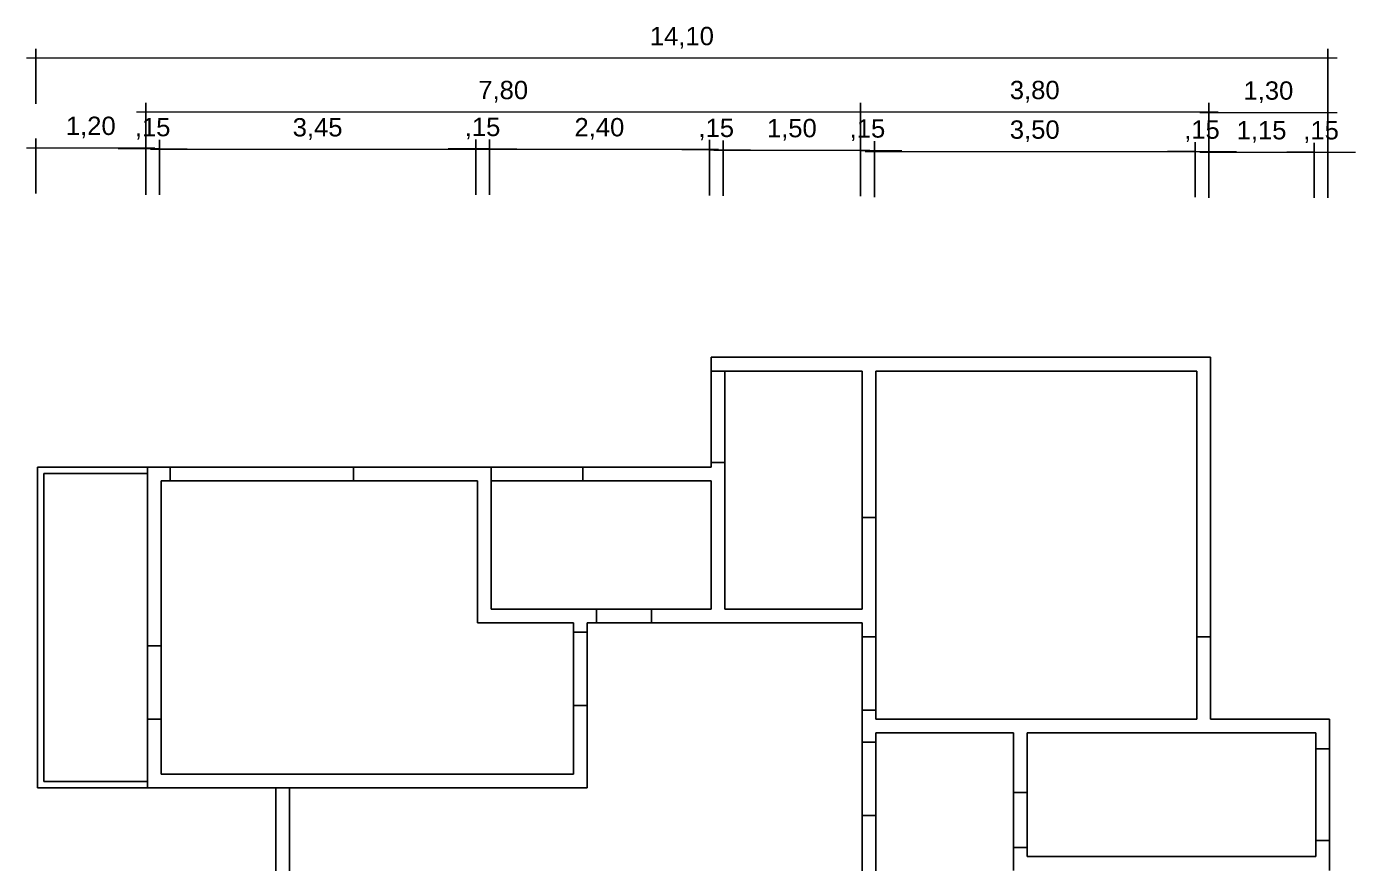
# Model space of a CAD drawing. Header units: metres. Extents: x -81278067020 to 164, y -22607194416 to 57.
# Drawn here: x -81278031.66514 to -81278031.65064, y -22607171.05453 to -22607171.04539 of the extents above; entities that cross this region are included whole.
import ezdxf

# ---------------------------------------------------------------- set-up
doc = ezdxf.new("R2010")
doc.units = ezdxf.units.M
doc.header["$LTSCALE"] = 0.25
doc.linetypes.add('HIDDEN', pattern=[9.525, 6.35, -3.175])
for name, color, linetype in [('ARQ_ALV CT', 5, 'Continuous'), ('ARQ_PISO', 1, 'Continuous'), ('ARQ_PROJ INF 00', 190, 'HIDDEN')]:
    doc.layers.add(name, color=color, linetype=linetype)
doc.layers.add('ARQ_COTA_AZUL', color=5, linetype='Continuous', lineweight=20, true_color=0x0000ff)
doc.styles.add('cota', font='arial.ttf')
doc.dimstyles.new('Info 01 - annot', dxfattribs={"dimtxt": 2, "dimasz": 3, "dimexe": 1, "dimexo": 1, "dimgap": 1, "dimtad": 1, "dimzin": 4, "dimtxsty": 'cota', "dimblk": 'DOTSMALL', "dimcen": 2, "dimdle": 1, "dimclrd": 256, "dimclre": 256, "dimclrt": 1, "dimazin": 2, "dimtfac": 0.09, "dimtix": 1, "dimtmove": 2, "dimatfit": 2, "dimfxl": 5, "dimfxlon": 1, "dimtolj": 1, "dimtzin": 4, "dimlwd": -1, "dimarcsym": 1})

# ---------------------------------------------------------------- blocks, each defined once
blk = doc.blocks.new('_DotSmall')
at = {"color": 0, "linetype": 'ByBlock', "const_width": 0.5}
blk.add_lwpolyline([(-0.0625, 0, 1), (0.0625, 0, 1)], format="xyb", close=True, dxfattribs=at)
blk = doc.blocks.new('*D268')
at = {"layer": 'ARQ_COTA_AZUL', "lineweight": -2, "transparency": 16777216}
for p, q in [((-81278067.018876, -22607194.421859), (-81278067.018876, -22607194.421259)), ((-81278067.004776, -22607194.421859), (-81278067.004776, -22607194.421259))]:
    blk.add_line(p, q, dxfattribs=at)
at = {"layer": 'ARQ_COTA_AZUL', "transparency": 16777216}
blk.add_line((-81278067.018976, -22607194.421359), (-81278067.004676, -22607194.421359), dxfattribs=at)
at = {"layer": 'ARQ_COTA_AZUL', "transparency": 16777216, "xscale": 0.3, "yscale": 0.3, "zscale": 0.3, "rotation": 180}
blk.add_blockref('_DotSmall', (-81278067018.876389, -22607194421.359119), dxfattribs=at)
at = {"layer": 'ARQ_COTA_AZUL', "transparency": 16777216, "xscale": 0.3, "yscale": 0.3, "zscale": 0.3}
blk.add_blockref('_DotSmall', (-81278067004.776382, -22607194421.359119), dxfattribs=at)
at = {"layer": 'ARQ_COTA_AZUL', "color": 1, "transparency": 16777216, "insert": (-81278067.011826, -22607194.421139), "char_height": 0.0002, "attachment_point": 5, "style": 'cota'}
blk.add_mtext('\\A1;14,10', dxfattribs=at)
blk = doc.blocks.new('*D269')
at = {"layer": 'ARQ_COTA_AZUL', "lineweight": -2, "transparency": 16777216}
for p, q in [((-81278067.017676, -22607194.422448), (-81278067.017676, -22607194.421848)), ((-81278067.009876, -22607194.422448), (-81278067.009876, -22607194.421848))]:
    blk.add_line(p, q, dxfattribs=at)
at = {"layer": 'ARQ_COTA_AZUL', "transparency": 16777216}
blk.add_line((-81278067.017776, -22607194.421948), (-81278067.009776, -22607194.421948), dxfattribs=at)
at = {"layer": 'ARQ_COTA_AZUL', "transparency": 16777216, "xscale": 0.3, "yscale": 0.3, "zscale": 0.3, "rotation": 180}
blk.add_blockref('_DotSmall', (-81278067017.676392, -22607194421.9482), dxfattribs=at)
at = {"layer": 'ARQ_COTA_AZUL', "transparency": 16777216, "xscale": 0.3, "yscale": 0.3, "zscale": 0.3}
blk.add_blockref('_DotSmall', (-81278067009.876389, -22607194421.9482), dxfattribs=at)
at = {"layer": 'ARQ_COTA_AZUL', "color": 1, "transparency": 16777216, "insert": (-81278067.013776, -22607194.421728), "char_height": 0.0002, "attachment_point": 5, "style": 'cota'}
blk.add_mtext('\\A1;7,80', dxfattribs=at)
blk = doc.blocks.new('*D270')
at = {"layer": 'ARQ_COTA_AZUL', "lineweight": -2, "transparency": 16777216}
for p, q in [((-81278067.009876, -22607194.422448), (-81278067.009876, -22607194.421848)), ((-81278067.006076, -22607194.422448), (-81278067.006076, -22607194.421848))]:
    blk.add_line(p, q, dxfattribs=at)
at = {"layer": 'ARQ_COTA_AZUL', "transparency": 16777216}
blk.add_line((-81278067.009976, -22607194.421948), (-81278067.005976, -22607194.421948), dxfattribs=at)
at = {"layer": 'ARQ_COTA_AZUL', "transparency": 16777216, "xscale": 0.3, "yscale": 0.3, "zscale": 0.3, "rotation": 180}
blk.add_blockref('_DotSmall', (-81278067009.876389, -22607194421.948448), dxfattribs=at)
at = {"layer": 'ARQ_COTA_AZUL', "transparency": 16777216, "xscale": 0.3, "yscale": 0.3, "zscale": 0.3}
blk.add_blockref('_DotSmall', (-81278067006.076385, -22607194421.948448), dxfattribs=at)
at = {"layer": 'ARQ_COTA_AZUL', "color": 1, "transparency": 16777216, "insert": (-81278067.007976, -22607194.421728), "char_height": 0.0002, "attachment_point": 5, "style": 'cota'}
blk.add_mtext('\\A1;3,80', dxfattribs=at)
blk = doc.blocks.new('*D271')
at = {"layer": 'ARQ_COTA_AZUL', "lineweight": -2, "transparency": 16777216}
for p, q in [((-81278067.006076, -22607194.422454), (-81278067.006076, -22607194.421854)), ((-81278067.004776, -22607194.422454), (-81278067.004776, -22607194.421854))]:
    blk.add_line(p, q, dxfattribs=at)
at = {"layer": 'ARQ_COTA_AZUL', "transparency": 16777216}
blk.add_line((-81278067.006176, -22607194.421954), (-81278067.004676, -22607194.421954), dxfattribs=at)
at = {"layer": 'ARQ_COTA_AZUL', "transparency": 16777216, "xscale": 0.3, "yscale": 0.3, "zscale": 0.3, "rotation": 180}
blk.add_blockref('_DotSmall', (-81278067006.076385, -22607194421.95433), dxfattribs=at)
at = {"layer": 'ARQ_COTA_AZUL', "transparency": 16777216, "xscale": 0.3, "yscale": 0.3, "zscale": 0.3}
blk.add_blockref('_DotSmall', (-81278067004.776382, -22607194421.95433), dxfattribs=at)
at = {"layer": 'ARQ_COTA_AZUL', "color": 1, "transparency": 16777216, "insert": (-81278067.005426, -22607194.421734), "char_height": 0.0002, "attachment_point": 5, "style": 'cota'}
blk.add_mtext('\\A1;1,30', dxfattribs=at)
blk = doc.blocks.new('*D272')
at = {"layer": 'ARQ_COTA_AZUL', "lineweight": -2, "transparency": 16777216}
for p, q in [((-81278067.018876, -22607194.422839), (-81278067.018876, -22607194.422239)), ((-81278067.017676, -22607194.422839), (-81278067.017676, -22607194.422239))]:
    blk.add_line(p, q, dxfattribs=at)
at = {"layer": 'ARQ_COTA_AZUL', "transparency": 16777216}
blk.add_line((-81278067.018976, -22607194.422339), (-81278067.017576, -22607194.422339), dxfattribs=at)
at = {"layer": 'ARQ_COTA_AZUL', "transparency": 16777216, "xscale": 0.3, "yscale": 0.3, "zscale": 0.3, "rotation": 180}
blk.add_blockref('_DotSmall', (-81278067018.876389, -22607194422.33889), dxfattribs=at)
at = {"layer": 'ARQ_COTA_AZUL', "transparency": 16777216, "xscale": 0.3, "yscale": 0.3, "zscale": 0.3}
blk.add_blockref('_DotSmall', (-81278067017.676392, -22607194422.33889), dxfattribs=at)
at = {"layer": 'ARQ_COTA_AZUL', "color": 1, "transparency": 16777216, "insert": (-81278067.018276, -22607194.422119), "char_height": 0.0002, "attachment_point": 5, "style": 'cota'}
blk.add_mtext('\\A1;1,20', dxfattribs=at)
blk = doc.blocks.new('*D273')
at = {"layer": 'ARQ_COTA_AZUL', "lineweight": -2, "transparency": 16777216}
for p, q in [((-81278067.017676, -22607194.422853), (-81278067.017676, -22607194.422253)), ((-81278067.017526, -22607194.422853), (-81278067.017526, -22607194.422253))]:
    blk.add_line(p, q, dxfattribs=at)
at = {"layer": 'ARQ_COTA_AZUL', "transparency": 16777216}
for p, q in [((-81278067.017676, -22607194.422353), (-81278067.017976, -22607194.422353)), ((-81278067.017526, -22607194.422353), (-81278067.017676, -22607194.422353)), ((-81278067.017526, -22607194.422353), (-81278067.017226, -22607194.422353))]:
    blk.add_line(p, q, dxfattribs=at)
at = {"layer": 'ARQ_COTA_AZUL', "transparency": 16777216, "xscale": 0.3, "yscale": 0.3, "zscale": 0.3}
blk.add_blockref('_DotSmall', (-81278067017.676392, -22607194422.35318), dxfattribs=at)
at = {"layer": 'ARQ_COTA_AZUL', "transparency": 16777216, "xscale": 0.3, "yscale": 0.3, "zscale": 0.3, "rotation": 180}
blk.add_blockref('_DotSmall', (-81278067017.526382, -22607194422.35318), dxfattribs=at)
at = {"layer": 'ARQ_COTA_AZUL', "color": 1, "transparency": 16777216, "insert": (-81278067.017601, -22607194.422133), "char_height": 0.0002, "attachment_point": 5, "style": 'cota'}
blk.add_mtext('\\A1;,15', dxfattribs=at)
blk = doc.blocks.new('*D274')
at = {"layer": 'ARQ_COTA_AZUL', "lineweight": -2, "transparency": 16777216}
for p, q in [((-81278067.017526, -22607194.422855), (-81278067.017526, -22607194.422255)), ((-81278067.014076, -22607194.422855), (-81278067.014076, -22607194.422255))]:
    blk.add_line(p, q, dxfattribs=at)
at = {"layer": 'ARQ_COTA_AZUL', "transparency": 16777216}
blk.add_line((-81278067.017626, -22607194.422355), (-81278067.013976, -22607194.422355), dxfattribs=at)
at = {"layer": 'ARQ_COTA_AZUL', "transparency": 16777216, "xscale": 0.3, "yscale": 0.3, "zscale": 0.3, "rotation": 180}
blk.add_blockref('_DotSmall', (-81278067017.526382, -22607194422.35548), dxfattribs=at)
at = {"layer": 'ARQ_COTA_AZUL', "transparency": 16777216, "xscale": 0.3, "yscale": 0.3, "zscale": 0.3}
blk.add_blockref('_DotSmall', (-81278067014.076385, -22607194422.35548), dxfattribs=at)
at = {"layer": 'ARQ_COTA_AZUL', "color": 1, "transparency": 16777216, "insert": (-81278067.015801, -22607194.422135), "char_height": 0.0002, "attachment_point": 5, "style": 'cota'}
blk.add_mtext('\\A1;3,45', dxfattribs=at)
blk = doc.blocks.new('*D275')
at = {"layer": 'ARQ_COTA_AZUL', "lineweight": -2, "transparency": 16777216}
for p, q in [((-81278067.014076, -22607194.422851), (-81278067.014076, -22607194.422251)), ((-81278067.013926, -22607194.422851), (-81278067.013926, -22607194.422251))]:
    blk.add_line(p, q, dxfattribs=at)
at = {"layer": 'ARQ_COTA_AZUL', "transparency": 16777216}
for p, q in [((-81278067.014076, -22607194.422351), (-81278067.014376, -22607194.422351)), ((-81278067.013926, -22607194.422351), (-81278067.014076, -22607194.422351)), ((-81278067.013926, -22607194.422351), (-81278067.013626, -22607194.422351))]:
    blk.add_line(p, q, dxfattribs=at)
at = {"layer": 'ARQ_COTA_AZUL', "transparency": 16777216, "xscale": 0.3, "yscale": 0.3, "zscale": 0.3}
blk.add_blockref('_DotSmall', (-81278067014.076385, -22607194422.351311), dxfattribs=at)
at = {"layer": 'ARQ_COTA_AZUL', "transparency": 16777216, "xscale": 0.3, "yscale": 0.3, "zscale": 0.3, "rotation": 180}
blk.add_blockref('_DotSmall', (-81278067013.926392, -22607194422.351311), dxfattribs=at)
at = {"layer": 'ARQ_COTA_AZUL', "color": 1, "transparency": 16777216, "insert": (-81278067.014001, -22607194.422131), "char_height": 0.0002, "attachment_point": 5, "style": 'cota'}
blk.add_mtext('\\A1;,15', dxfattribs=at)
blk = doc.blocks.new('*D276')
at = {"layer": 'ARQ_COTA_AZUL', "lineweight": -2, "transparency": 16777216}
for p, q in [((-81278067.013926, -22607194.422854), (-81278067.013926, -22607194.422254)), ((-81278067.011526, -22607194.422854), (-81278067.011526, -22607194.422254))]:
    blk.add_line(p, q, dxfattribs=at)
at = {"layer": 'ARQ_COTA_AZUL', "transparency": 16777216}
blk.add_line((-81278067.014026, -22607194.422354), (-81278067.011426, -22607194.422354), dxfattribs=at)
at = {"layer": 'ARQ_COTA_AZUL', "transparency": 16777216, "xscale": 0.3, "yscale": 0.3, "zscale": 0.3, "rotation": 180}
blk.add_blockref('_DotSmall', (-81278067013.926392, -22607194422.354309), dxfattribs=at)
at = {"layer": 'ARQ_COTA_AZUL', "transparency": 16777216, "xscale": 0.3, "yscale": 0.3, "zscale": 0.3}
blk.add_blockref('_DotSmall', (-81278067011.526382, -22607194422.354309), dxfattribs=at)
at = {"layer": 'ARQ_COTA_AZUL', "color": 1, "transparency": 16777216, "insert": (-81278067.012726, -22607194.422134), "char_height": 0.0002, "attachment_point": 5, "style": 'cota'}
blk.add_mtext('\\A1;2,40', dxfattribs=at)
blk = doc.blocks.new('*D277')
at = {"layer": 'ARQ_COTA_AZUL', "lineweight": -2, "transparency": 16777216}
for p, q in [((-81278067.011526, -22607194.422861), (-81278067.011526, -22607194.422261)), ((-81278067.011376, -22607194.422861), (-81278067.011376, -22607194.422261))]:
    blk.add_line(p, q, dxfattribs=at)
at = {"layer": 'ARQ_COTA_AZUL', "transparency": 16777216}
for p, q in [((-81278067.011526, -22607194.422361), (-81278067.011826, -22607194.422361)), ((-81278067.011526, -22607194.422361), (-81278067.011376, -22607194.422361)), ((-81278067.011376, -22607194.422361), (-81278067.011076, -22607194.422361))]:
    blk.add_line(p, q, dxfattribs=at)
at = {"layer": 'ARQ_COTA_AZUL', "transparency": 16777216, "xscale": 0.3, "yscale": 0.3, "zscale": 0.3}
blk.add_blockref('_DotSmall', (-81278067011.526382, -22607194422.36121), dxfattribs=at)
at = {"layer": 'ARQ_COTA_AZUL', "transparency": 16777216, "xscale": 0.3, "yscale": 0.3, "zscale": 0.3, "rotation": 180}
blk.add_blockref('_DotSmall', (-81278067011.376389, -22607194422.36121), dxfattribs=at)
at = {"layer": 'ARQ_COTA_AZUL', "color": 1, "transparency": 16777216, "insert": (-81278067.011451, -22607194.422141), "char_height": 0.0002, "attachment_point": 5, "style": 'cota'}
blk.add_mtext('\\A1;,15', dxfattribs=at)
blk = doc.blocks.new('*D278')
at = {"layer": 'ARQ_COTA_AZUL', "lineweight": -2, "transparency": 16777216}
for p, q in [((-81278067.011376, -22607194.422865), (-81278067.011376, -22607194.422265)), ((-81278067.009876, -22607194.422865), (-81278067.009876, -22607194.422265))]:
    blk.add_line(p, q, dxfattribs=at)
at = {"layer": 'ARQ_COTA_AZUL', "transparency": 16777216}
blk.add_line((-81278067.011476, -22607194.422365), (-81278067.009776, -22607194.422365), dxfattribs=at)
at = {"layer": 'ARQ_COTA_AZUL', "transparency": 16777216, "xscale": 0.3, "yscale": 0.3, "zscale": 0.3, "rotation": 180}
blk.add_blockref('_DotSmall', (-81278067011.376389, -22607194422.364601), dxfattribs=at)
at = {"layer": 'ARQ_COTA_AZUL', "transparency": 16777216, "xscale": 0.3, "yscale": 0.3, "zscale": 0.3}
blk.add_blockref('_DotSmall', (-81278067009.876389, -22607194422.364601), dxfattribs=at)
at = {"layer": 'ARQ_COTA_AZUL', "color": 1, "transparency": 16777216, "insert": (-81278067.010626, -22607194.422144), "char_height": 0.0002, "attachment_point": 5, "style": 'cota'}
blk.add_mtext('\\A1;1,50', dxfattribs=at)
blk = doc.blocks.new('*D193')
at = {"layer": 'ARQ_COTA_AZUL', "lineweight": -2, "transparency": 16777216}
for p, q in [((-81278067.009876, -22607194.422868), (-81278067.009876, -22607194.422268)), ((-81278067.009726, -22607194.422868), (-81278067.009726, -22607194.422268))]:
    blk.add_line(p, q, dxfattribs=at)
at = {"layer": 'ARQ_COTA_AZUL', "transparency": 16777216}
for p, q in [((-81278067.009876, -22607194.422368), (-81278067.010176, -22607194.422368)), ((-81278067.009876, -22607194.422368), (-81278067.009726, -22607194.422368)), ((-81278067.009726, -22607194.422368), (-81278067.009426, -22607194.422368))]:
    blk.add_line(p, q, dxfattribs=at)
at = {"layer": 'ARQ_COTA_AZUL', "transparency": 16777216, "xscale": 0.3, "yscale": 0.3, "zscale": 0.3}
blk.add_blockref('_DotSmall', (-81278067009.876389, -22607194422.367908), dxfattribs=at)
at = {"layer": 'ARQ_COTA_AZUL', "transparency": 16777216, "xscale": 0.3, "yscale": 0.3, "zscale": 0.3, "rotation": 180}
blk.add_blockref('_DotSmall', (-81278067009.726395, -22607194422.367908), dxfattribs=at)
at = {"layer": 'ARQ_COTA_AZUL', "color": 1, "transparency": 16777216, "insert": (-81278067.009801, -22607194.422148), "char_height": 0.0002, "attachment_point": 5, "style": 'cota'}
blk.add_mtext('\\A1;,15', dxfattribs=at)
blk = doc.blocks.new('*D194')
at = {"layer": 'ARQ_COTA_AZUL', "lineweight": -2, "transparency": 16777216}
for p, q in [((-81278067.009726, -22607194.42288), (-81278067.009726, -22607194.42228)), ((-81278067.006226, -22607194.42288), (-81278067.006226, -22607194.42228))]:
    blk.add_line(p, q, dxfattribs=at)
at = {"layer": 'ARQ_COTA_AZUL', "transparency": 16777216}
blk.add_line((-81278067.009826, -22607194.42238), (-81278067.006126, -22607194.42238), dxfattribs=at)
at = {"layer": 'ARQ_COTA_AZUL', "transparency": 16777216, "xscale": 0.3, "yscale": 0.3, "zscale": 0.3, "rotation": 180}
blk.add_blockref('_DotSmall', (-81278067009.726395, -22607194422.380268), dxfattribs=at)
at = {"layer": 'ARQ_COTA_AZUL', "transparency": 16777216, "xscale": 0.3, "yscale": 0.3, "zscale": 0.3}
blk.add_blockref('_DotSmall', (-81278067006.226395, -22607194422.380268), dxfattribs=at)
at = {"layer": 'ARQ_COTA_AZUL', "color": 1, "transparency": 16777216, "insert": (-81278067.007976, -22607194.42216), "char_height": 0.0002, "attachment_point": 5, "style": 'cota'}
blk.add_mtext('\\A1;3,50', dxfattribs=at)
blk = doc.blocks.new('*D195')
at = {"layer": 'ARQ_COTA_AZUL', "lineweight": -2, "transparency": 16777216}
for p, q in [((-81278067.006226, -22607194.42288), (-81278067.006226, -22607194.42228)), ((-81278067.006076, -22607194.42288), (-81278067.006076, -22607194.42228))]:
    blk.add_line(p, q, dxfattribs=at)
at = {"layer": 'ARQ_COTA_AZUL', "transparency": 16777216}
for p, q in [((-81278067.006226, -22607194.42238), (-81278067.006526, -22607194.42238)), ((-81278067.006226, -22607194.42238), (-81278067.006076, -22607194.42238)), ((-81278067.006076, -22607194.42238), (-81278067.005776, -22607194.42238))]:
    blk.add_line(p, q, dxfattribs=at)
at = {"layer": 'ARQ_COTA_AZUL', "transparency": 16777216, "xscale": 0.3, "yscale": 0.3, "zscale": 0.3}
blk.add_blockref('_DotSmall', (-81278067006.226395, -22607194422.380268), dxfattribs=at)
at = {"layer": 'ARQ_COTA_AZUL', "transparency": 16777216, "xscale": 0.3, "yscale": 0.3, "zscale": 0.3, "rotation": 180}
blk.add_blockref('_DotSmall', (-81278067006.076385, -22607194422.380268), dxfattribs=at)
at = {"layer": 'ARQ_COTA_AZUL', "color": 1, "transparency": 16777216, "insert": (-81278067.006151, -22607194.42216), "char_height": 0.0002, "attachment_point": 5, "style": 'cota'}
blk.add_mtext('\\A1;,15', dxfattribs=at)
blk = doc.blocks.new('*D196')
at = {"layer": 'ARQ_COTA_AZUL', "lineweight": -2, "transparency": 16777216}
for p, q in [((-81278067.006076, -22607194.422887), (-81278067.006076, -22607194.422287)), ((-81278067.004926, -22607194.422887), (-81278067.004926, -22607194.422287))]:
    blk.add_line(p, q, dxfattribs=at)
at = {"layer": 'ARQ_COTA_AZUL', "transparency": 16777216}
blk.add_line((-81278067.006176, -22607194.422387), (-81278067.004826, -22607194.422387), dxfattribs=at)
at = {"layer": 'ARQ_COTA_AZUL', "transparency": 16777216, "xscale": 0.3, "yscale": 0.3, "zscale": 0.3, "rotation": 180}
blk.add_blockref('_DotSmall', (-81278067006.076385, -22607194422.38689), dxfattribs=at)
at = {"layer": 'ARQ_COTA_AZUL', "transparency": 16777216, "xscale": 0.3, "yscale": 0.3, "zscale": 0.3}
blk.add_blockref('_DotSmall', (-81278067004.926392, -22607194422.38689), dxfattribs=at)
at = {"layer": 'ARQ_COTA_AZUL', "color": 1, "transparency": 16777216, "insert": (-81278067.005501, -22607194.422167), "char_height": 0.0002, "attachment_point": 5, "style": 'cota'}
blk.add_mtext('\\A1;1,15', dxfattribs=at)
blk = doc.blocks.new('*D197')
at = {"layer": 'ARQ_COTA_AZUL', "lineweight": -2, "transparency": 16777216}
for p, q in [((-81278067.004926, -22607194.422888), (-81278067.004926, -22607194.422288)), ((-81278067.004776, -22607194.422888), (-81278067.004776, -22607194.422288))]:
    blk.add_line(p, q, dxfattribs=at)
at = {"layer": 'ARQ_COTA_AZUL', "transparency": 16777216}
for p, q in [((-81278067.004926, -22607194.422388), (-81278067.005226, -22607194.422388)), ((-81278067.004926, -22607194.422388), (-81278067.004776, -22607194.422388)), ((-81278067.004776, -22607194.422388), (-81278067.004476, -22607194.422388))]:
    blk.add_line(p, q, dxfattribs=at)
at = {"layer": 'ARQ_COTA_AZUL', "transparency": 16777216, "xscale": 0.3, "yscale": 0.3, "zscale": 0.3}
blk.add_blockref('_DotSmall', (-81278067004.926392, -22607194422.3881), dxfattribs=at)
at = {"layer": 'ARQ_COTA_AZUL', "transparency": 16777216, "xscale": 0.3, "yscale": 0.3, "zscale": 0.3, "rotation": 180}
blk.add_blockref('_DotSmall', (-81278067004.776382, -22607194422.3881), dxfattribs=at)
at = {"layer": 'ARQ_COTA_AZUL', "color": 1, "transparency": 16777216, "insert": (-81278067.004851, -22607194.422168), "char_height": 0.0002, "attachment_point": 5, "style": 'cota'}
blk.add_mtext('\\A1;,15', dxfattribs=at)
blk = doc.blocks.new('blocos_diversos')
at = {"layer": 'ARQ_ALV CT'}
for p, q in [((-81278067.011508, -22607194.424627), (-81278067.011508, -22607194.424777)), ((-81278067.011358, -22607194.424627), (-81278067.011508, -22607194.424627)), ((-81278067.009858, -22607194.424627), (-81278067.011358, -22607194.424627)), ((-81278067.009858, -22607194.424627), (-81278067.006058, -22607194.424627)), ((-81278067.006058, -22607194.428577), (-81278067.006058, -22607194.424627)), ((-81278067.011508, -22607194.424777), (-81278067.011508, -22607194.425777)), ((-81278067.011358, -22607194.424777), (-81278067.011508, -22607194.424777)), ((-81278067.011208, -22607194.424777), (-81278067.011358, -22607194.424777)), ((-81278067.011358, -22607194.424777), (-81278067.011358, -22607194.425777)), ((-81278067.010576, -22607194.424777), (-81278067.011208, -22607194.424777)), ((-81278067.009858, -22607194.424777), (-81278067.011208, -22607194.424777)), ((-81278067.009858, -22607194.424777), (-81278067.010576, -22607194.424777)), ((-81278067.009858, -22607194.424777), (-81278067.009858, -22607194.427377)), ((-81278067.009708, -22607194.424777), (-81278067.006208, -22607194.424777)), ((-81278067.009708, -22607194.427677), (-81278067.009708, -22607194.424777)), ((-81278067.006208, -22607194.428577), (-81278067.006208, -22607194.424777)), ((-81278067.011358, -22607194.425777), (-81278067.011508, -22607194.425777)), ((-81278067.011508, -22607194.425827), (-81278067.011508, -22607194.425777)), ((-81278067.011358, -22607194.425827), (-81278067.011358, -22607194.425777)), ((-81278067.017508, -22607194.425827), (-81278067.017658, -22607194.425827)), ((-81278067.017658, -22607194.427777), (-81278067.017658, -22607194.425827)), ((-81278067.017408, -22607194.425827), (-81278067.017508, -22607194.425827)), ((-81278067.017408, -22607194.425977), (-81278067.017408, -22607194.425827)), ((-81278067.015408, -22607194.425827), (-81278067.017408, -22607194.425827)), ((-81278067.014058, -22607194.425827), (-81278067.015408, -22607194.425827)), ((-81278067.015408, -22607194.425977), (-81278067.015408, -22607194.425827)), ((-81278067.013908, -22607194.425827), (-81278067.014058, -22607194.425827)), ((-81278067.013908, -22607194.425827), (-81278067.012908, -22607194.425827)), ((-81278067.013908, -22607194.425977), (-81278067.013908, -22607194.425827)), ((-81278067.012908, -22607194.425977), (-81278067.012908, -22607194.425827)), ((-81278067.012908, -22607194.425827), (-81278067.011508, -22607194.425827)), ((-81278067.011358, -22607194.425827), (-81278067.011358, -22607194.427377)), ((-81278067.017408, -22607194.425977), (-81278067.017508, -22607194.425977)), ((-81278067.017508, -22607194.427777), (-81278067.017508, -22607194.425977)), ((-81278067.017408, -22607194.425977), (-81278067.015408, -22607194.425977)), ((-81278067.014951, -22607194.425977), (-81278067.015408, -22607194.425977)), ((-81278067.014058, -22607194.425977), (-81278067.014951, -22607194.425977)), ((-81278067.014058, -22607194.425977), (-81278067.014058, -22607194.427377)), ((-81278067.013908, -22607194.425977), (-81278067.013908, -22607194.427377)), ((-81278067.013908, -22607194.425977), (-81278067.012908, -22607194.425977)), ((-81278067.012908, -22607194.425977), (-81278067.011508, -22607194.425977)), ((-81278067.011508, -22607194.425977), (-81278067.011508, -22607194.427377)), ((-81278067.014058, -22607194.427377), (-81278067.014058, -22607194.427527)), ((-81278067.013908, -22607194.427377), (-81278067.012758, -22607194.427377)), ((-81278067.012758, -22607194.427527), (-81278067.012758, -22607194.427377)), ((-81278067.012158, -22607194.427377), (-81278067.012758, -22607194.427377)), ((-81278067.012158, -22607194.427527), (-81278067.012158, -22607194.427377)), ((-81278067.012158, -22607194.427377), (-81278067.011508, -22607194.427377)), ((-81278067.011358, -22607194.427377), (-81278067.009858, -22607194.427377)), ((-81278067.014058, -22607194.427527), (-81278067.013008, -22607194.427527)), ((-81278067.013008, -22607194.427527), (-81278067.013008, -22607194.427627)), ((-81278067.012858, -22607194.427527), (-81278067.012758, -22607194.427527)), ((-81278067.012858, -22607194.427527), (-81278067.012858, -22607194.427627)), ((-81278067.012758, -22607194.427527), (-81278067.012158, -22607194.427527)), ((-81278067.012158, -22607194.427527), (-81278067.009858, -22607194.427527)), ((-81278067.009858, -22607194.427527), (-81278067.009858, -22607194.427677)), ((-81278067.012858, -22607194.427627), (-81278067.013008, -22607194.427627)), ((-81278067.013008, -22607194.427627), (-81278067.013008, -22607194.428427)), ((-81278067.012858, -22607194.427627), (-81278067.012858, -22607194.428427)), ((-81278067.009708, -22607194.427677), (-81278067.009858, -22607194.427677)), ((-81278067.009858, -22607194.427677), (-81278067.009858, -22607194.428477)), ((-81278067.009708, -22607194.428477), (-81278067.009708, -22607194.427677)), ((-81278067.017508, -22607194.427777), (-81278067.017658, -22607194.427777)), ((-81278067.017658, -22607194.428577), (-81278067.017658, -22607194.427777)), ((-81278067.017508, -22607194.428577), (-81278067.017508, -22607194.427777)), ((-81278067.012858, -22607194.428427), (-81278067.013008, -22607194.428427)), ((-81278067.013008, -22607194.428427), (-81278067.013008, -22607194.429177)), ((-81278067.012858, -22607194.428427), (-81278067.012858, -22607194.429327)), ((-81278067.009708, -22607194.428477), (-81278067.009858, -22607194.428477)), ((-81278067.009858, -22607194.428477), (-81278067.009858, -22607194.428827)), ((-81278067.009708, -22607194.428577), (-81278067.009708, -22607194.428477)), ((-81278067.017508, -22607194.428577), (-81278067.017658, -22607194.428577)), ((-81278067.017658, -22607194.429327), (-81278067.017658, -22607194.428577)), ((-81278067.017508, -22607194.429177), (-81278067.017508, -22607194.428577)), ((-81278067.008208, -22607194.428577), (-81278067.009708, -22607194.428577)), ((-81278067.008208, -22607194.428577), (-81278067.006208, -22607194.428577)), ((-81278067.004758, -22607194.428577), (-81278067.006058, -22607194.428577)), ((-81278067.004758, -22607194.428902), (-81278067.004758, -22607194.428577)), ((-81278067.009858, -22607194.428827), (-81278067.009708, -22607194.428827)), ((-81278067.009858, -22607194.428827), (-81278067.009858, -22607194.429627)), ((-81278067.008208, -22607194.428727), (-81278067.009708, -22607194.428727)), ((-81278067.009708, -22607194.428727), (-81278067.009708, -22607194.428827)), ((-81278067.009708, -22607194.428827), (-81278067.009708, -22607194.429627)), ((-81278067.008208, -22607194.429377), (-81278067.008208, -22607194.428727)), ((-81278067.008058, -22607194.429377), (-81278067.008058, -22607194.428727)), ((-81278067.008058, -22607194.428727), (-81278067.006058, -22607194.428727)), ((-81278067.004908, -22607194.428727), (-81278067.006058, -22607194.428727)), ((-81278067.004908, -22607194.428902), (-81278067.004908, -22607194.428727)), ((-81278067.004908, -22607194.428902), (-81278067.004758, -22607194.428902)), ((-81278067.004908, -22607194.429902), (-81278067.004908, -22607194.428902)), ((-81278067.004758, -22607194.429902), (-81278067.004758, -22607194.428902)), ((-81278067.017508, -22607194.429177), (-81278067.016258, -22607194.429177)), ((-81278067.016258, -22607194.429177), (-81278067.013008, -22607194.429177)), ((-81278067.017658, -22607194.429327), (-81278067.016258, -22607194.429327)), ((-81278067.016258, -22607194.431677), (-81278067.016258, -22607194.429327)), ((-81278067.016258, -22607194.429327), (-81278067.016108, -22607194.429327)), ((-81278067.016258, -22607194.429327), (-81278067.013008, -22607194.429327)), ((-81278067.016108, -22607194.431527), (-81278067.016108, -22607194.429327)), ((-81278067.013008, -22607194.429327), (-81278067.012858, -22607194.429327)), ((-81278067.008208, -22607194.429377), (-81278067.008058, -22607194.429377)), ((-81278067.008208, -22607194.429377), (-81278067.008208, -22607194.429977)), ((-81278067.008058, -22607194.429377), (-81278067.008058, -22607194.429977)), ((-81278067.009858, -22607194.431527), (-81278067.009858, -22607194.429627)), ((-81278067.009858, -22607194.429627), (-81278067.009708, -22607194.429627)), ((-81278067.009708, -22607194.429627), (-81278067.009708, -22607194.431677)), ((-81278067.008208, -22607194.430227), (-81278067.008208, -22607194.429977)), ((-81278067.008208, -22607194.429977), (-81278067.008058, -22607194.429977)), ((-81278067.008058, -22607194.429977), (-81278067.008058, -22607194.430077)), ((-81278067.004908, -22607194.430077), (-81278067.004908, -22607194.429902)), ((-81278067.004908, -22607194.429902), (-81278067.004758, -22607194.429902)), ((-81278067.004758, -22607194.429902), (-81278067.004758, -22607194.430227)), ((-81278067.008058, -22607194.430077), (-81278067.006058, -22607194.430077)), ((-81278067.006058, -22607194.430077), (-81278067.004908, -22607194.430077))]:
    blk.add_line(p, q, dxfattribs=at)
for points in [[(-81278067.009858, -22607194.425777), (-81278067.009858, -22607194.426377), (-81278067.009708, -22607194.426377), (-81278067.009708, -22607194.425777)], [(-81278067.006208, -22607194.425677), (-81278067.006208, -22607194.427677), (-81278067.006058, -22607194.427677), (-81278067.006058, -22607194.425677)]]:
    blk.add_lwpolyline(points, close=True, dxfattribs=at)
at = {"layer": 'ARQ_PROJ INF 00'}
for p, q in [((-81278067.018858, -22607194.429327), (-81278067.018858, -22607194.425827)), ((-81278067.018858, -22607194.425827), (-81278067.017658, -22607194.425827)), ((-81278067.018788, -22607194.429257), (-81278067.018788, -22607194.425897)), ((-81278067.018788, -22607194.425897), (-81278067.017658, -22607194.425897)), ((-81278067.018788, -22607194.429257), (-81278067.017658, -22607194.429257)), ((-81278067.018858, -22607194.429327), (-81278067.017658, -22607194.429327)), ((-81278067.018858, -22607194.429327), (-81278067.017658, -22607194.429327))]:
    blk.add_line(p, q, dxfattribs=at)
at = {"layer": 'ARQ_COTA_AZUL'}
for base, p1, p2, picture, middle in [((-81278067.004776, -22607194.421359), (-81278067.018876, -22607194.425727), (-81278067.004776, -22607194.425727), '*D268', (-81278067.011826, -22607194.421139)), ((-81278067.009876, -22607194.421948), (-81278067.017676, -22607194.426346), (-81278067.009876, -22607194.426346), '*D269', (-81278067.013776, -22607194.421728)), ((-81278067.006076, -22607194.421948), (-81278067.009876, -22607194.425296), (-81278067.006076, -22607194.425296), '*D270', (-81278067.007976, -22607194.421728)), ((-81278067.004776, -22607194.421954), (-81278067.006076, -22607194.429096), (-81278067.004776, -22607194.429096), '*D271', (-81278067.005426, -22607194.421734)), ((-81278067.017676, -22607194.422339), (-81278067.018876, -22607194.426413), (-81278067.017676, -22607194.426413), '*D272', (-81278067.018276, -22607194.422119)), ((-81278067.017676, -22607194.422353), (-81278067.017526, -22607194.426563), (-81278067.017676, -22607194.426563), '*D273', (-81278067.017601, -22607194.422133)), ((-81278067.014076, -22607194.422355), (-81278067.017526, -22607194.426563), (-81278067.014076, -22607194.426563), '*D274', (-81278067.015801, -22607194.422135)), ((-81278067.014076, -22607194.422351), (-81278067.013926, -22607194.426563), (-81278067.014076, -22607194.426563), '*D275', (-81278067.014001, -22607194.422131)), ((-81278067.011526, -22607194.422354), (-81278067.013926, -22607194.426496), (-81278067.011526, -22607194.426496), '*D276', (-81278067.012726, -22607194.422134)), ((-81278067.011376, -22607194.422361), (-81278067.011526, -22607194.425296), (-81278067.011376, -22607194.425296), '*D277', (-81278067.011451, -22607194.422141)), ((-81278067.009876, -22607194.422365), (-81278067.011376, -22607194.425296), (-81278067.009876, -22607194.425296), '*D278', (-81278067.010626, -22607194.422144)), ((-81278067.009726, -22607194.422368), (-81278067.009876, -22607194.425296), (-81278067.009726, -22607194.425296), '*D193', (-81278067.009801, -22607194.422148)), ((-81278067.006226, -22607194.42238), (-81278067.009726, -22607194.425296), (-81278067.006226, -22607194.425296), '*D194', (-81278067.007976, -22607194.42216)), ((-81278067.006076, -22607194.42238), (-81278067.006226, -22607194.425296), (-81278067.006076, -22607194.425296), '*D195', (-81278067.006151, -22607194.42216)), ((-81278067.004926, -22607194.422387), (-81278067.006076, -22607194.429096), (-81278067.004926, -22607194.429096), '*D196', (-81278067.005501, -22607194.422167)), ((-81278067.004776, -22607194.422388), (-81278067.004926, -22607194.429096), (-81278067.004776, -22607194.429096), '*D197', (-81278067.004851, -22607194.422168))]:
    dim = blk.add_linear_dim(base=base, p1=p1, p2=p2, dimstyle='Info 01 - annot', dxfattribs=at)
    dim.commit()
    dim.dimension.update_dxf_attribs({"geometry": picture, "text_midpoint": middle})

msp = doc.modelspace()

# ---------------------------------------------------------------- block references
at = {"layer": 'ARQ_PISO'}
msp.add_blockref('blocos_diversos', (35.353833, 23.375625), dxfattribs=at)

doc.saveas('drawing.dxf')
